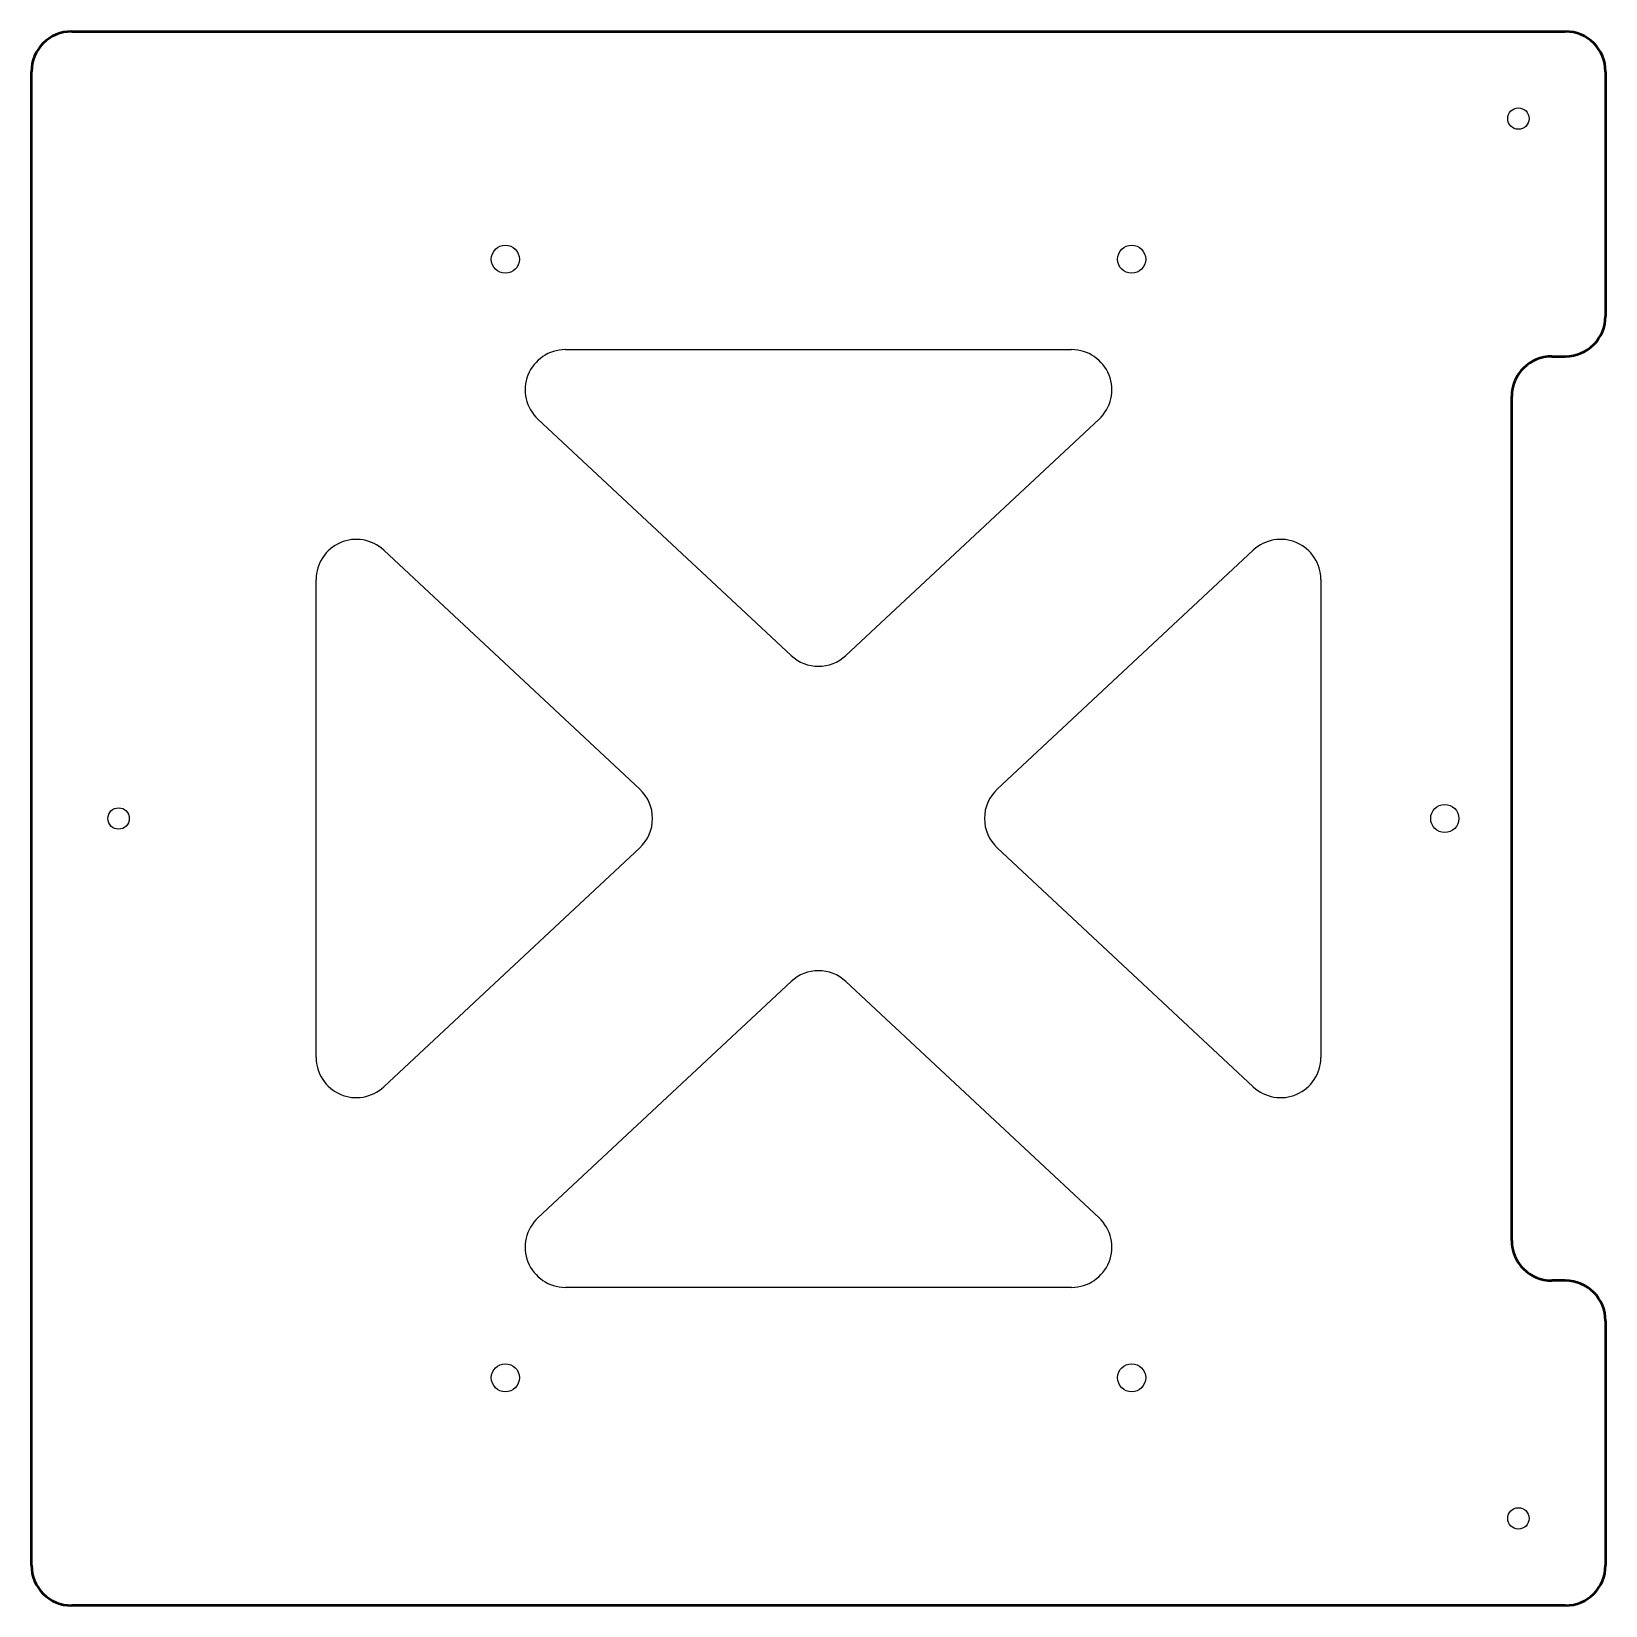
# Model space of a CAD drawing. Header units: millimetres. Extents: x -6 to 229, y 0 to 235.
import ezdxf

# ---------------------------------------------------------------- set-up
doc = ezdxf.new("R2010")
doc.units = ezdxf.units.MM
doc.layers.add('IV_OUTER_PROFILE', color=7, linetype='Continuous', lineweight=50)

msp = doc.modelspace()

# ---------------------------------------------------------------- linework, layer by layer
for p, q in [((73.71, 187.5), (149.29, 187.5)), ((107.41, 141.84), (69.61, 177.11)), ((153.39, 177.11), (115.59, 141.84)), ((46.59, 157.56), (84.82, 121.89)), ((138.18, 121.89), (176.41, 157.56)), ((36.5, 81.83), (36.5, 153.17)), ((186.5, 153.17), (186.5, 81.83)), ((84.82, 113.11), (46.59, 77.44)), ((176.41, 77.44), (138.18, 113.11)), ((69.61, 57.89), (107.41, 93.16)), ((115.59, 93.16), (153.39, 57.89)), ((149.29, 47.5), (73.71, 47.5))]:
    msp.add_line(p, q)
for centre, radius in [((216, 222), 1.6), ((64.75, 201), 2.1), ((158.25, 201), 2.1), ((7, 117.5), 1.6), ((205, 117.5), 2.1), ((64.75, 34), 2.1), ((158.25, 34), 2.1), ((216, 13), 1.6)]:
    msp.add_circle(centre, radius)
for centre, start, end in [((73.71, 181.5), 90, 226.9749), ((149.29, 181.5), 313.0251, 90), ((42.5, 153.17), 46.9749, 180), ((180.5, 153.17), 360, 133.0251), ((111.5, 146.23), 226.9749, 313.0251), ((80.72, 117.5), 313.0251, 46.9749), ((142.28, 117.5), 133.0251, 226.9749), ((111.5, 88.77), 46.9749, 133.0251), ((42.5, 81.83), 180, 313.0251), ((180.5, 81.83), 226.9749, 360), ((73.71, 53.5), 133.0251, 270), ((149.29, 53.5), 270, 46.9749)]:
    msp.add_arc(centre, 6, start, end)
at = {"layer": 'IV_OUTER_PROFILE'}
for p, q in [((0, 235), (223, 235)), ((-6, 6), (-6, 229)), ((229, 229), (229, 192.5)), ((221, 186.5), (223, 186.5)), ((215, 54.5), (215, 180.5)), ((223, 48.5), (221, 48.5)), ((229, 42.5), (229, 6)), ((223, 0), (0, 0))]:
    msp.add_line(p, q, dxfattribs=at)
for centre, start, end in [((0, 229), 90, 180), ((223, 229), 0, 90), ((223, 192.5), 270, 0), ((221, 180.5), 90, 180), ((221, 54.5), 180, 270), ((223, 42.5), 0, 90), ((0, 6), 180, 270), ((223, 6), 270, 360)]:
    msp.add_arc(centre, 6, start, end, dxfattribs=at)

doc.saveas('drawing.dxf')
